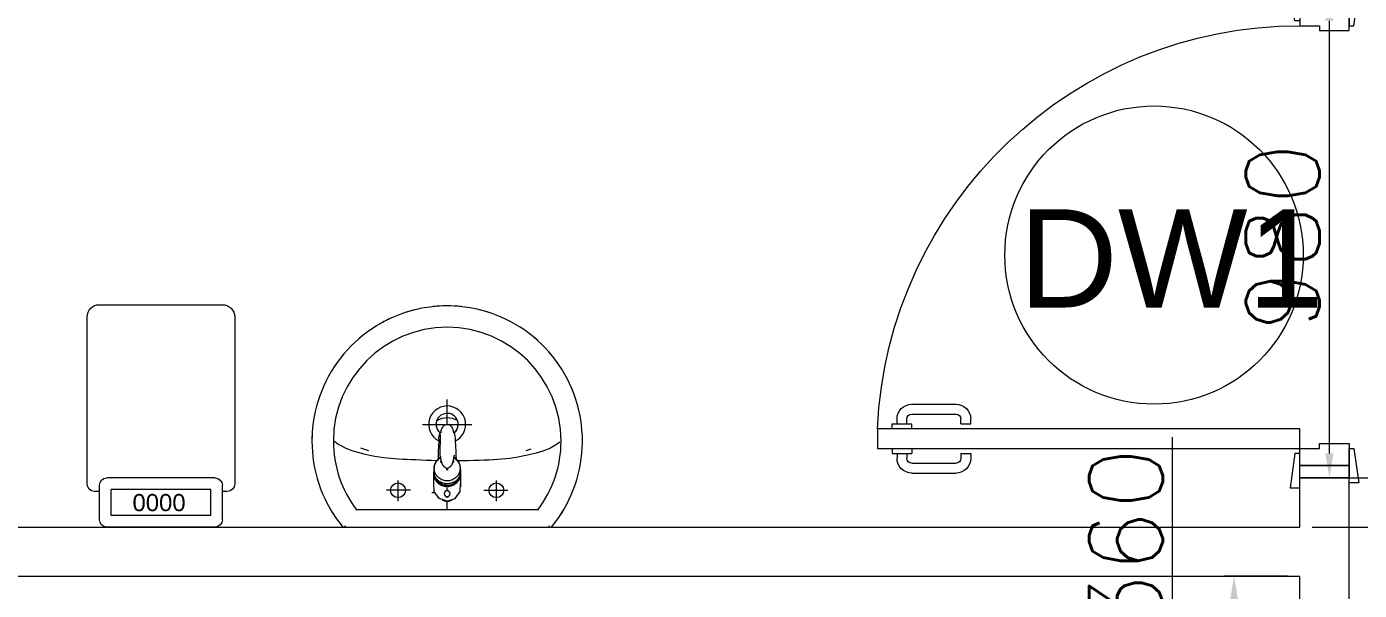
# Model space of a CAD drawing. Header units: millimetres. Extents: x -2143172 to 5255, y -610845 to 279739.
# Drawn here: x -1154901 to -1152191, y -591607 to -590460 of the extents above; entities that cross this region are included whole.
import ezdxf

# ---------------------------------------------------------------- set-up
doc = ezdxf.new("R2010")
doc.units = ezdxf.units.MM
doc.header["$LTSCALE"] = 30
doc.layers.get('0').update_dxf_attribs({"lineweight": 5})
doc.layers.get('Defpoints').update_dxf_attribs({"lineweight": 5})
for name, color, linetype, lineweight in [('dims.', 152, 'Continuous', 5), ('DTAG', 20, 'Continuous', 9), ('LOADING', 163, 'Continuous', 5), ('P-SANR-FIXT', 6, 'Continuous', 18), ('Walls', 32, 'Continuous', 5)]:
    doc.layers.add(name, color=color, linetype=linetype, lineweight=lineweight)
doc.layers.add('Wooden Joinery', color=7, linetype='Continuous', lineweight=5, true_color=0x521300)
doc.styles.add('SIMPLEX', font='SIMPLEX.shx', dxfattribs={"height": 150})
doc.styles.get("Standard").update_dxf_attribs({"font": ''})
doc.styles.add('TTLB-A0-JeddahDP$0$swis721', font='swiss.ttf')
doc.styles.get('Standard').set_extended_font_data('@Arial Unicode MS')
doc.dimstyles.new('Buk', dxfattribs={"dimtxt": 150, "dimasz": 50, "dimexe": 20, "dimexo": 25, "dimgap": 20, "dimtad": 1, "dimdec": 0, "dimrnd": 5, "dimdsep": 46, "dimtxsty": 'SIMPLEX', "dimcen": 0, "dimdle": 20, "dimclrd": 256, "dimclre": 256, "dimclrt": 256, "dimadec": 0, "dimazin": 0, "dimtfac": 0.0075, "dimtdec": 0, "dimtmove": 1, "dimatfit": 2, "dimldrblk": 'ARCHTICK', "dimfxl": 1, "dimtolj": 1, "dimtzin": 0, "dimlwd": -1, "dimlwe": -1, "dimarcsym": 0})

# ---------------------------------------------------------------- blocks, each defined once
blk = doc.blocks.new('*D479')
at = {"layer": 'Defpoints', "color": 0, "transparency": 16777216}
for p in [(-1152312.5, -591578.1), (-1152446.1, -591938.1), (-1152312.5, -591938.1)]:
    blk.add_point(p, dxfattribs=at)
at = {"layer": 'dims.', "transparency": 16777216}
for p, q in [((-1152571.1, -591720.6), (-1152571.1, -591294.9)), ((-1152446.1, -591628.1), (-1152446.1, -591888.1)), ((-1152446.1, -591758.1), (-1152571.1, -591720.6))]:
    blk.add_line(p, q, dxfattribs=at)
at = {"layer": 'dims.', "linetype": 'Continuous', "transparency": 16777216}
for p, q in [((-1152337.5, -591578.1), (-1152466.1, -591578.1)), ((-1152337.5, -591938.1), (-1152466.1, -591938.1))]:
    blk.add_line(p, q, dxfattribs=at)
at = {"layer": 'dims.', "transparency": 16777216}
for points in [[(-1152454.5, -591628.1), (-1152437.8, -591628.1), (-1152446.1, -591578.1)], [(-1152454.5, -591888.1), (-1152437.8, -591888.1), (-1152446.1, -591938.1)]]:
    blk.add_solid(points, dxfattribs=at)
at = {"layer": 'dims.', "transparency": 16777216, "insert": (-1152666.1, -591507.8), "char_height": 150, "attachment_point": 5, "rotation": 90, "style": 'SIMPLEX'}
blk.add_mtext('\\A1;360', dxfattribs=at)
blk = doc.blocks.new('_ArchTick')
at = {"color": 0, "linetype": 'ByBlock', "const_width": 0.15}
blk.add_lwpolyline([(-0.5, -0.5), (0.5, 0.5)], dxfattribs=at)
blk = doc.blocks.new('*D483')
at = {"layer": 'Defpoints', "color": 0, "transparency": 16777216}
for p in [(-1152312.5, -591378.1), (-1152113.6, -591378.1), (-1152312.5, -591478.1)]:
    blk.add_point(p, dxfattribs=at)
at = {"layer": 'dims.', "transparency": 16777216}
for p, q in [((-1151838.6, -591345.6), (-1151838.6, -590948.5)), ((-1152113.6, -591328.1), (-1152113.6, -591278.1)), ((-1152113.6, -591428.1), (-1151838.6, -591345.6)), ((-1152113.6, -591478.1), (-1152113.6, -591378.1)), ((-1152113.6, -591478.1), (-1152113.6, -591378.1)), ((-1152113.6, -591528.1), (-1152113.6, -591578.1))]:
    blk.add_line(p, q, dxfattribs=at)
at = {"layer": 'dims.', "linetype": 'Continuous', "transparency": 16777216}
for p, q in [((-1152287.5, -591378.1), (-1152093.6, -591378.1)), ((-1152287.5, -591478.1), (-1152093.6, -591478.1))]:
    blk.add_line(p, q, dxfattribs=at)
at = {"layer": 'dims.', "transparency": 16777216}
for points in [[(-1152121.9, -591328.1), (-1152105.3, -591328.1), (-1152113.6, -591378.1)], [(-1152121.9, -591528.1), (-1152105.3, -591528.1), (-1152113.6, -591478.1)]]:
    blk.add_solid(points, dxfattribs=at)
at = {"layer": 'dims.', "transparency": 16777216, "insert": (-1151933.6, -591147.1), "char_height": 150, "attachment_point": 5, "rotation": 90, "style": 'SIMPLEX'}
blk.add_mtext('\\A1;100', dxfattribs=at)
blk = doc.blocks.new('*D484')
at = {"layer": 'Defpoints', "color": 0, "transparency": 16777216}
for p in [(-1152262.5, -590398.1), (-1152252.4, -590398.1), (-1152262.5, -591378.1)]:
    blk.add_point(p, dxfattribs=at)
at = {"layer": 'dims.', "linetype": 'Continuous', "transparency": 16777216}
for p, q in [((-1152237.5, -590398.1), (-1152232.4, -590398.1)), ((-1152237.5, -591378.1), (-1152232.4, -591378.1))]:
    blk.add_line(p, q, dxfattribs=at)
at = {"layer": 'dims.', "transparency": 16777216}
blk.add_line((-1152252.4, -591328.1), (-1152252.4, -590448.1), dxfattribs=at)
for points in [[(-1152260.7, -590448.1), (-1152244, -590448.1), (-1152252.4, -590398.1)], [(-1152260.7, -591328.1), (-1152244, -591328.1), (-1152252.4, -591378.1)]]:
    blk.add_solid(points, dxfattribs=at)
at = {"layer": 'dims.', "transparency": 16777216, "insert": (-1152347.4, -590888.1), "char_height": 150, "attachment_point": 5, "rotation": 90, "style": 'SIMPLEX'}
blk.add_mtext('\\A1;980', dxfattribs=at)
blk = doc.blocks.new('A$C72370EFE')
at = {"layer": 'Wooden Joinery'}
for p, q in [((-0.01, -0.04), (-0.02, -0.04)), ((-0.01, -0.03), (-0.01, -0.07)), ((0, -0.03), (-0.01, -0.03)), ((0.04, -0.03), (0.05, -0.03)), ((0.05, -0.03), (0.05, -0.07)), ((0.05, -0.04), (0.06, -0.04)), ((-0.05, -0.07), (-0.05, -0.16)), ((-0.03, -0.07), (-0.03, -0.16)), ((-0.01, -0.06), (-0.02, -0.06)), ((0, -0.07), (-0.01, -0.07)), ((0.04, -0.07), (0.05, -0.07)), ((0.05, -0.06), (0.06, -0.06)), ((0.07, -0.07), (0.07, -0.16)), ((0.09, -0.07), (0.09, -0.16)), ((-0.01, -0.17), (-0.02, -0.17)), ((-0.01, -0.17), (-0.01, -0.19)), ((0.05, -0.17), (0.06, -0.17)), ((0.05, -0.17), (0.05, -0.19)), ((-0.01, -0.19), (-0.02, -0.19)), ((0.05, -0.19), (0.06, -0.19))]:
    blk.add_line(p, q, dxfattribs=at)
for centre, radius, start, end in [((-0.02, -0.07), 0.03, 90, 180), ((0.06, -0.07), 0.03, 0, 90), ((-0.02, -0.07), 0.01, 90, 180), ((0.06, -0.07), 0.01, 0, 90), ((-0.02, -0.16), 0.03, 180, 270), ((-0.02, -0.16), 0.01, 180, 270), ((0.06, -0.16), 0.01, 270, 0), ((0.06, -0.16), 0.03, 270, 0)]:
    blk.add_arc(centre, radius, start, end, dxfattribs=at)
blk = doc.blocks.new('A$C5DAD61B4')
at = {"layer": 'Wooden Joinery'}
for points in [[(80, 959.1), (80, 969.1), (10, 979.1), (10, 959.1)], [(940, 959.1), (940, 969.1), (1010, 979.1), (1010, 959.1)], [(70, 859.1), (70, 849.1), (0, 839.1), (0, 859.1)], [(120, 859.1), (120, 0), (80, 0), (80, 859.1)], [(950, 859.1), (950, 849.1), (1020, 839.1), (1020, 859.1)]]:
    blk.add_lwpolyline(points, close=True, dxfattribs=at)
for points in [[(45, 859.1), (45, 959.1), (20, 959.1), (20, 859.1), (45, 859.1)], [(45, 859.1), (80, 859.1), (80, 899.1), (90, 899.1), (90, 959.1), (45, 959.1), (45, 859.1)], [(975, 859.1), (940, 859.1), (940, 899.1), (930, 899.1), (930, 959.1), (975, 959.1), (975, 859.1)], [(975, 859.1), (975, 959.1), (1000, 959.1), (1000, 859.1), (975, 859.1)]]:
    blk.add_lwpolyline(points, dxfattribs=at)
blk.add_arc((80, 859.1), 860, 272.666, 0, dxfattribs=at)
at = {"layer": 'Wooden Joinery', "xscale": 999.9999999998854, "yscale": 999.9999999998854, "zscale": 999.9999999998854, "rotation": 180}
blk.add_blockref('A$C72370EFE', (120, 0), dxfattribs=at)
blk = doc.blocks.new('A$C164D1FF0')
at = {"layer": 'DTAG'}
blk.add_circle((0, 0), 303.3, dxfattribs=at)
at = {"layer": 'DTAG', "insert": (-275.2, 93.3), "char_height": 200, "width": 6547.939, "attachment_point": 1, "style": 'TTLB-A0-JeddahDP$0$swis721'}
blk.add_mtext('DW1', dxfattribs=at)
blk = doc.blocks.new('FP_84-161_A_00_GFL_-0_080_Einreichung_Grundrisse_100')
at = {"layer": 'P-SANR-FIXT'}
blk.add_line((-0.0045, 0.0022), (-0.0044, 0.002), dxfattribs=at)
at = {"layer": 'P-SANR-FIXT', "flags": 128}
blk.add_lwpolyline([(-0.006, 0.004), (-0.0059, 0.0039), (-0.0057, 0.0038)], dxfattribs=at)
blk = doc.blocks.new('FP_85-161_A_00_GFL_-0_080_Einreichung_Grundrisse_100')
at = {"layer": 'P-SANR-FIXT'}
blk.add_line((0.0044, 0.0019), (0.0045, 0.0021), dxfattribs=at)
at = {"layer": 'P-SANR-FIXT', "flags": 128}
blk.add_lwpolyline([(0.0057, 0.0037), (0.0058, 0.0039), (0.006, 0.004)], dxfattribs=at)
blk = doc.blocks.new('IS_Ceraplus_B8204_BIM_BG _1_ - B8204AA - CERAPLUS single lever basin mixer with pop-up waste-V83-161_A_00_GFL_-0_080_Einreichung_Grundrisse_100')
at = {"layer": 'LOADING'}
h = blk.add_hatch(dxfattribs=at)
h.set_pattern_fill('FP_27', color=256, style=0, pattern_type=2)
h.set_pattern_definition([(135, (-0.009, 0), (0.010607, 0.010607), []), (45, (-0.009, 0), (0.010607, -0.010607), [])])
h.paths.add_polyline_path([(-0.0045, 0.0019), (-0.0056, 0.0024), (-0.005, 0.0019)])
h.paths.add_polyline_path([(-0.0055, 0.0035), (-0.0055, 0.0035), (-0.0079, 0.0042)])
for p, q in [((-0.014, 0.0647), (-0.0133, 0.1077)), ((-0.0185, 0.0618), (-0.019, 0.0539)), ((-0.019, 0.0539), (-0.0188, 0.0561)), ((-0.028, 0.0281), (-0.028, 0)), ((-0.0271, 0.0392), (-0.0274, 0.0337)), ((-0.0262, 0.0293), (-0.0263, 0.0287)), ((-0.0263, 0.0287), (-0.0262, 0.0282)), ((-0.0124, 0.052), (-0.0133, 0.0515)), ((0.0137, 0.0512), (0.0129, 0.0517)), ((0.0262, 0.0282), (0.0263, 0.0287)), ((0.0274, 0.0337), (0.0271, 0.0392)), ((0.028, 0), (0.028, 0.0281))]:
    blk.add_line(p, q, dxfattribs=at)
at = {"layer": 'LOADING', "flags": 128}
for points in [[(0, 0.1266), (-0.0025, 0.1263), (-0.0047, 0.1255), (-0.0067, 0.1244), (-0.0084, 0.123), (-0.0098, 0.1214), (-0.0109, 0.1197), (-0.0118, 0.1179), (-0.0124, 0.1161), (-0.0129, 0.1142)], [(0.0129, 0.1142), (0.0124, 0.1161), (0.0118, 0.1179), (0.0109, 0.1197), (0.0098, 0.1214), (0.0084, 0.123), (0.0067, 0.1244), (0.0047, 0.1255), (0.0025, 0.1263), (0, 0.1266)], [(-0.0172, 0.0938), (-0.0177, 0.083), (-0.0181, 0.0721)], [(0.0181, 0.0721), (0.0177, 0.083), (0.0172, 0.0938)], [(-0.0173, 0.0577), (-0.0181, 0.057), (-0.0189, 0.0563), (-0.0197, 0.0556), (-0.0204, 0.0548), (-0.0211, 0.054), (-0.0218, 0.0532), (-0.0224, 0.0523), (-0.023, 0.0514), (-0.0236, 0.0505), (-0.0241, 0.0496), (-0.0246, 0.0487), (-0.025, 0.0477), (-0.0254, 0.0467), (-0.0258, 0.0458), (-0.0261, 0.0448), (-0.0264, 0.0437), (-0.0266, 0.0427), (-0.0268, 0.0417), (-0.027, 0.0407), (-0.0271, 0.0396), (-0.0271, 0.0393)], [(0.0176, 0.0568), (0.0224, 0.0513), (0.0254, 0.0448), (0.0264, 0.0376), (0.0253, 0.0305), (0.0222, 0.024), (0.0172, 0.0186), (0.0109, 0.0147), (0.0037, 0.0127), (-0.0037, 0.0127), (-0.0109, 0.0147), (-0.0172, 0.0186), (-0.0222, 0.024), (-0.0253, 0.0305), (-0.0264, 0.0376), (-0.0254, 0.0448), (-0.0224, 0.0513), (-0.0176, 0.0568)], [(-0.0184, 0.0651), (-0.0184, 0.0652), (-0.0184, 0.0652), (-0.0184, 0.0652), (-0.0184, 0.0654), (-0.0184, 0.0655)], [(-0.0138, 0.0591), (-0.0139, 0.0588), (-0.0142, 0.0586), (-0.0146, 0.0583), (-0.0151, 0.0581), (-0.0156, 0.058), (-0.0162, 0.0579)], [(-0.014, 0.0633), (-0.0139, 0.0612), (-0.0138, 0.0591)], [(0.0138, 0.0591), (0.0139, 0.0612), (0.014, 0.0633)], [(0.0162, 0.0579), (0.0156, 0.058), (0.0151, 0.0581), (0.0146, 0.0583), (0.0142, 0.0586), (0.0139, 0.0588), (0.0138, 0.0591)], [(0.0176, 0.0568), (0.0174, 0.0575), (0.0171, 0.0578)], [(0.0271, 0.0393), (0.027, 0.0403), (0.0269, 0.0413), (0.0267, 0.0424), (0.0265, 0.0434), (0.0262, 0.0444), (0.0259, 0.0454), (0.0255, 0.0464), (0.0252, 0.0474), (0.0247, 0.0484), (0.0243, 0.0493), (0.0238, 0.0502), (0.0232, 0.0511), (0.0226, 0.052), (0.022, 0.0529), (0.0214, 0.0537), (0.0207, 0.0545), (0.0199, 0.0553), (0.0192, 0.0561), (0.0184, 0.0568), (0.0176, 0.0575), (0.0173, 0.0577)], [(0.019, 0.0539), (0.0185, 0.0615), (0.0185, 0.0618)], [(0, -0.0291), (-0.0165, -0.0236), (-0.0266, -0.009), (-0.0272, 0.0069)], [(0, -0.0291), (0.0165, -0.0236), (0.0266, -0.009), (0.0272, 0.0069)]]:
    blk.add_lwpolyline(points, dxfattribs=at)
at = {"layer": 'LOADING'}
for centre, radius, start, end in [((-0.009, 0), 0.005, 45, 60), ((0.009, 0), 0.005, 120, 135), ((0, -0.0135), 0.00603, 0, 180), ((0, -0.0135), 0.00603, 180, 0)]:
    blk.add_arc(centre, radius, start, end, dxfattribs=at)
for centre, major_axis, start_param, end_param in [((0, 0.0281), (0.028, 0), 2.951868, 4.712389), ((0, 0.0321), (0.0275, 0), 3.080485, 3.141362), ((0, 0.0321), (0.0275, 0), 2.843769, 3.043872), ((0, 0.0281), (0.028, 0), 2.799851, 2.911963), ((0, 0.0312), (0.0248, 0), 2.092112, 2.171239), ((0, 0.0281), (0.028, 0), 2.023633, 2.080754), ((0, 0.0287), (0.0262, 0), 2.050686, 2.11396), ((0, 0.0281), (0.028, 0), 4.712389, 6.473013), ((0, 0.0287), (0.0263, 0), 1.027635, 1.090907), ((0, 0.0281), (0.028, 0), 1.06092, 1.118026), ((0, 0.0312), (0.0248, 0), 0.970354, 1.049481), ((0, 0.0287), (0.0267, 0), 0.174533, 0.223811), ((0, 0.0321), (0.0275, 0), 0.09773, 0.297658), ((0, 0.0281), (0.028, 0), 0.229745, 0.342115), ((0, 0.0321), (0.0275, 0), 0.00023, 0.061119), ((0, 0.0287), (0.0267, 0), 3.246629, 4.712389), ((0, 0.0287), (0.0262, 0), 3.49143, 3.65954), ((0, 0.0287), (0.0262, 0), 3.665191, 4.712389), ((0, 0.0287), (-0.0267, 0), 1.570796, 3.036493), ((0, 0.0287), (-0.0263, 0), 1.570796, 2.599865), ((0, 0.0287), (0.0263, 0), 5.759587, 5.933266)]:
    blk.add_ellipse(centre, major_axis=major_axis, ratio=0.961262, start_param=start_param, end_param=end_param, dxfattribs=at)
for points, knots in [([(-0.0171, 0.0973), (-0.0171, 0.0992), (-0.0167, 0.102), (-0.0159, 0.1053), (-0.0153, 0.1072), (-0.0147, 0.1084), (-0.0142, 0.1096), (-0.0137, 0.1106), (-0.0133, 0.1113), (-0.0131, 0.1116)], [0, 0, 0, 0, 0.2, 0.3, 0.35, 0.4, 0.4375, 0.475, 0.5143259, 0.5143259, 0.5143259, 0.5143259]), ([(-0.0129, 0.1142), (-0.0129, 0.1141), (-0.013, 0.1138), (-0.013, 0.1134), (-0.0131, 0.1131), (-0.0131, 0.1128), (-0.0131, 0.1125), (-0.0131, 0.1122), (-0.0132, 0.1118), (-0.0132, 0.1115), (-0.0132, 0.1111), (-0.0132, 0.1107), (-0.0132, 0.1105)], [0, 0, 0, 0, 0.1, 0.15, 0.2, 0.25, 0.3, 0.35, 0.4, 0.45, 0.5, 0.6, 0.6, 0.6, 0.6]), ([(0.0132, 0.1105), (0.0132, 0.1107), (0.0132, 0.1111), (0.0132, 0.1115), (0.0132, 0.1118), (0.0131, 0.1122), (0.0131, 0.1125), (0.0131, 0.1128), (0.0131, 0.1131), (0.013, 0.1134), (0.013, 0.1138), (0.0129, 0.1141), (0.0129, 0.1142)], [0.4, 0.4, 0.4, 0.4, 0.5, 0.55, 0.6, 0.65, 0.7, 0.75, 0.8, 0.85, 0.9, 1, 1, 1, 1]), ([(0.0171, 0.0973), (0.0171, 0.0992), (0.0167, 0.102), (0.0159, 0.1053), (0.0153, 0.1072), (0.0147, 0.1086), (0.0141, 0.1099), (0.0135, 0.1109), (0.0132, 0.1115), (0.0131, 0.1116)], [-1, -1, -1, -1, -0.8, -0.7, -0.65, -0.6, -0.55, -0.5, -0.4856603, -0.4856603, -0.4856603, -0.4856603]), ([(-0.0184, 0.0646), (-0.0185, 0.0619), (-0.0186, 0.0582), (-0.0188, 0.0547), (-0.0188, 0.0538)], [0, 0, 0, 0, 0.25, 0.3275619, 0.3275619, 0.3275619, 0.3275619]), ([(-0.0176, 0.0568), (-0.0175, 0.0569), (-0.0173, 0.057), (-0.0172, 0.0571), (-0.017, 0.0572), (-0.0169, 0.0573), (-0.0167, 0.0574), (-0.0166, 0.0575), (-0.0165, 0.0577), (-0.0163, 0.0578), (-0.0162, 0.0578), (-0.0162, 0.0579)], [0, 0, 0, 0, 0.2, 0.3, 0.4, 0.5, 0.6, 0.7, 0.8, 0.9, 1, 1, 1, 1]), ([(-0.0138, 0.0591), (-0.0137, 0.0587), (-0.0136, 0.0581), (-0.0134, 0.0572), (-0.0132, 0.0566), (-0.0131, 0.0559), (-0.0129, 0.0552), (-0.0128, 0.0544), (-0.0126, 0.0537), (-0.0124, 0.053), (-0.0122, 0.0521), (-0.0118, 0.0509), (-0.0114, 0.0497), (-0.0111, 0.0489), (-0.0109, 0.0484), (-0.0108, 0.0481), (-0.0107, 0.0477), (-0.0105, 0.0472), (-0.0103, 0.0466), (-0.01, 0.0459), (-0.0096, 0.0452), (-0.0092, 0.0446), (-0.0088, 0.0441), (-0.0083, 0.0435), (-0.0078, 0.0429), (-0.0072, 0.0424), (-0.0067, 0.0419), (-0.0061, 0.0414), (-0.0055, 0.0409), (-0.0049, 0.0405), (-0.0042, 0.04), (-0.0035, 0.0397), (-0.0028, 0.0393), (-0.0021, 0.0389), (-0.0012, 0.0384), (-0.0005, 0.038), (0, 0.0378)], [0, 0, 0, 0, 0.055556, 0.083333, 0.111111, 0.138889, 0.166667, 0.194444, 0.222222, 0.25, 0.277778, 0.333333, 0.388889, 0.416667, 0.430556, 0.444444, 0.458333, 0.472222, 0.5, 0.527778, 0.555556, 0.583333, 0.611111, 0.638889, 0.666667, 0.694444, 0.722222, 0.75, 0.777778, 0.805556, 0.833333, 0.861111, 0.888889, 0.916667, 0.944444, 1, 1, 1, 1]), ([(0, 0.0378), (0.0005, 0.038), (0.0012, 0.0384), (0.0021, 0.0389), (0.0028, 0.0393), (0.0035, 0.0397), (0.0042, 0.04), (0.0049, 0.0405), (0.0055, 0.0409), (0.0061, 0.0414), (0.0067, 0.0419), (0.0072, 0.0424), (0.0078, 0.0429), (0.0083, 0.0435), (0.0088, 0.0441), (0.0092, 0.0446), (0.0096, 0.0452), (0.01, 0.0459), (0.0103, 0.0466), (0.0105, 0.0472), (0.0107, 0.0477), (0.0108, 0.0481), (0.0109, 0.0484), (0.0111, 0.0489), (0.0114, 0.0497), (0.0118, 0.0509), (0.0122, 0.0521), (0.0124, 0.053), (0.0126, 0.0537), (0.0128, 0.0544), (0.0129, 0.0552), (0.0131, 0.0559), (0.0132, 0.0566), (0.0134, 0.0572), (0.0136, 0.0581), (0.0137, 0.0587), (0.0138, 0.0591)], [0, 0, 0, 0, 0.055556, 0.083333, 0.111111, 0.138889, 0.166667, 0.194444, 0.222222, 0.25, 0.277778, 0.305556, 0.333333, 0.361111, 0.388889, 0.416667, 0.444444, 0.472222, 0.5, 0.527778, 0.541667, 0.555556, 0.569444, 0.583333, 0.611111, 0.666667, 0.722222, 0.75, 0.777778, 0.805556, 0.833333, 0.861111, 0.888889, 0.916667, 0.944444, 1, 1, 1, 1]), ([(0.0166, 0.0582), (0.0165, 0.0583), (0.0163, 0.0585), (0.016, 0.0587), (0.0158, 0.0588), (0.0156, 0.059), (0.0154, 0.0592), (0.0151, 0.0596), (0.0148, 0.06), (0.0145, 0.0604), (0.0143, 0.0608), (0.0141, 0.0611), (0.0141, 0.0613)], [0, 0, 0, 0, 0.0833333, 0.125, 0.1666667, 0.2083333, 0.25, 0.3333333, 0.4166667, 0.5, 0.5833333, 0.6666667, 0.6666667, 0.6666667, 0.6666667]), ([(0.0162, 0.0579), (0.0162, 0.0578), (0.0163, 0.0578), (0.0165, 0.0577), (0.0166, 0.0575), (0.0167, 0.0574), (0.0169, 0.0573), (0.017, 0.0572), (0.0172, 0.0571), (0.0173, 0.057), (0.0175, 0.0569), (0.0176, 0.0568)], [0, 0, 0, 0, 0.1, 0.2, 0.3, 0.4, 0.5, 0.6, 0.7, 0.8, 1, 1, 1, 1]), ([(0.0188, 0.0538), (0.0188, 0.0547), (0.0186, 0.0582), (0.0185, 0.0619), (0.0184, 0.0646)], [0.6724033, 0.6724033, 0.6724033, 0.6724033, 0.75, 1, 1, 1, 1]), ([(-0.0275, 0.0321), (-0.0275, 0.0305), (-0.0273, 0.0282), (-0.0266, 0.0253), (-0.0258, 0.0231), (-0.0249, 0.0211), (-0.0238, 0.0192), (-0.0227, 0.0177), (-0.0218, 0.0165), (-0.021, 0.0157), (-0.0202, 0.0149), (-0.0191, 0.0139), (-0.0177, 0.0127), (-0.0161, 0.0117), (-0.0148, 0.0109), (-0.0138, 0.0104), (-0.0127, 0.0099), (-0.0113, 0.0093), (-0.0087, 0.0084), (-0.0048, 0.0075), (0, 0.0071), (0.0048, 0.0075), (0.0087, 0.0084), (0.0113, 0.0093), (0.0127, 0.0099), (0.0138, 0.0104), (0.0148, 0.0109), (0.0161, 0.0117), (0.0177, 0.0127), (0.0192, 0.0139), (0.0203, 0.0149), (0.021, 0.0157), (0.0218, 0.0165), (0.0227, 0.0177), (0.0238, 0.0192), (0.0249, 0.0211), (0.0258, 0.0231), (0.0266, 0.0253), (0.0273, 0.0282), (0.0275, 0.0305), (0.0275, 0.0321)], [0, 0, 0, 0, 0.055556, 0.083333, 0.111111, 0.138889, 0.166667, 0.194444, 0.208333, 0.222222, 0.236111, 0.25, 0.277778, 0.305556, 0.319444, 0.333333, 0.347222, 0.361111, 0.388889, 0.444444, 0.5, 0.555556, 0.611111, 0.638889, 0.652778, 0.666667, 0.680556, 0.694444, 0.722222, 0.75, 0.763889, 0.777778, 0.791667, 0.805556, 0.833333, 0.861111, 0.888889, 0.916667, 0.944444, 1, 1, 1, 1]), ([(-0.0022, 0.0357), (-0.002, 0.0357), (-0.0013, 0.0357), (-0.0006, 0.0357), (0, 0.0357)], [0.8701641, 0.8701641, 0.8701641, 0.8701641, 0.9, 1, 1, 1, 1]), ([(0, 0.0357), (0.0006, 0.0357), (0.0013, 0.0357), (0.002, 0.0357), (0.0022, 0.0357)], [0, 0, 0, 0, 0.1, 0.1298422, 0.1298422, 0.1298422, 0.1298422])]:
    blk.add_open_spline(points, degree=3, knots=knots, dxfattribs=at)
for points in [[(-0.0171, 0.0973), (-0.0171, 0.0967), (-0.0172, 0.0956), (-0.0172, 0.0944), (-0.0172, 0.0938)], [(0.0172, 0.0938), (0.0172, 0.0944), (0.0172, 0.0956), (0.0171, 0.0967), (0.0171, 0.0973)], [(-0.0181, 0.0721), (-0.0181, 0.0709), (-0.0182, 0.0684), (-0.0183, 0.0659), (-0.0184, 0.0646)], [(-0.0172, 0.0578), (-0.0165, 0.058), (-0.0157, 0.0584), (-0.0148, 0.0587)], [(-0.0166, 0.0582), (-0.0167, 0.0581), (-0.0169, 0.058), (-0.0171, 0.0578), (-0.0172, 0.0578)], [(-0.0138, 0.0621), (-0.0139, 0.0617), (-0.0142, 0.0609), (-0.0148, 0.0599), (-0.0156, 0.059), (-0.0163, 0.0585), (-0.0166, 0.0582)], [(-0.0166, 0.0582), (-0.0166, 0.0582), (-0.0166, 0.0583), (-0.0165, 0.0582), (-0.0164, 0.0581), (-0.0162, 0.0579), (-0.0162, 0.0579)], [(-0.014, 0.0633), (-0.014, 0.0635), (-0.014, 0.064), (-0.014, 0.0644), (-0.014, 0.0646)], [(-0.014, 0.0633), (-0.014, 0.0633), (-0.014, 0.0633), (-0.014, 0.0633)], [(0.014, 0.0647), (0.014, 0.0644), (0.014, 0.064), (0.014, 0.0635), (0.014, 0.0633)], [(0.014, 0.0633), (0.014, 0.0633), (0.014, 0.0633), (0.014, 0.0633)], [(0.0141, 0.059), (0.0147, 0.0587), (0.0158, 0.0583), (0.0168, 0.0579), (0.0172, 0.0578)], [(0.0162, 0.0579), (0.0162, 0.0579), (0.0164, 0.0581), (0.0165, 0.0582), (0.0166, 0.0583), (0.0166, 0.0582), (0.0166, 0.0582)], [(0.0169, 0.058), (0.0169, 0.058), (0.0168, 0.0581), (0.0167, 0.0582), (0.0166, 0.0582)], [(0.0171, 0.0578), (0.0171, 0.0579), (0.017, 0.0579), (0.0169, 0.058)], [(0.0184, 0.0646), (0.0183, 0.0659), (0.0182, 0.0684), (0.0181, 0.0709), (0.0181, 0.0721)]]:
    blk.add_open_spline(points, degree=3, dxfattribs=at)
for name in ['FP_84-161_A_00_GFL_-0_080_Einreichung_Grundrisse_100', 'FP_85-161_A_00_GFL_-0_080_Einreichung_Grundrisse_100']:
    blk.add_blockref(name, (0, 0), dxfattribs=at)
blk = doc.blocks.new('_100_WB_KER_REN_55x45x18 - _100_WB_KER_REN_55x45x18-V70-161_A_00_GFL_-0_080_Einreichung_Grundrisse_100')
at = {"layer": 'LOADING'}
for p, q in [((0, -0.0168), (0, 0.0348)), ((-0.05, -0.0161), (0.05, -0.0161)), ((-0.1763, -0.0637), (-0.1598, -0.0692)), ((0.1605, -0.0691), (0.1707, -0.0656)), ((-0.1, -0.172), (-0.1, -0.1303)), ((0.1, -0.172), (0.1, -0.1303)), ((-0.0744, -0.15), (-0.1234, -0.15)), ((-0.0259, -0.155), (-0.0315, -0.155)), ((0, -0.1422), (0, -0.1399)), ((0, -0.1509), (0, -0.1454)), ((0.026, -0.155), (0.0248, -0.155)), ((0.0744, -0.15), (0.1234, -0.15)), ((0, -0.1656), (0, -0.1628)), ((0, -0.1899), (0, -0.1724)), ((0.1855, -0.1899), (-0.1855, -0.1899)), ((-0.2075, -0.2227), (-0.2075, -0.225)), ((-0.2074, -0.225), (0.2074, -0.225)), ((0.2075, -0.225), (0.2075, -0.2227))]:
    blk.add_line(p, q, dxfattribs=at)
at = {"layer": 'LOADING', "flags": 128}
for points in [[(0.275, -0.05), (0.2748, -0.039), (0.2741, -0.028), (0.273, -0.0171), (0.2715, -0.0062), (0.2695, 0.0046), (0.2671, 0.0154), (0.2643, 0.026), (0.261, 0.0365), (0.2574, 0.0469), (0.2533, 0.0571), (0.2488, 0.0671), (0.2439, 0.077), (0.2387, 0.0866), (0.233, 0.0961), (0.227, 0.1053), (0.2206, 0.1142), (0.2138, 0.1229), (0.2067, 0.1313), (0.1993, 0.1395), (0.1916, 0.1473), (0.1836, 0.1548), (0.1752, 0.162), (0.1666, 0.1688), (0.1577, 0.1753), (0.1486, 0.1814), (0.1392, 0.1872), (0.1296, 0.1925), (0.1198, 0.1975), (0.1098, 0.2021), (0.0996, 0.2063), (0.0893, 0.2101), (0.0788, 0.2135), (0.0682, 0.2164), (0.0575, 0.2189), (0.0467, 0.221), (0.0359, 0.2227), (0.0249, 0.2239), (0.014, 0.2246), (0.003, 0.225), (-0.008, 0.2249), (-0.019, 0.2243), (-0.03, 0.2234), (-0.0409, 0.2219), (-0.0517, 0.2201), (-0.0625, 0.2178), (-0.0731, 0.2151), (-0.0837, 0.212), (-0.0941, 0.2084), (-0.1043, 0.2044), (-0.1144, 0.2001), (-0.1243, 0.1953), (-0.1341, 0.1901), (-0.1436, 0.1846), (-0.1528, 0.1786), (-0.1618, 0.1723), (-0.1706, 0.1657), (-0.1791, 0.1587), (-0.1873, 0.1514), (-0.1952, 0.1437), (-0.2028, 0.1358), (-0.21, 0.1275), (-0.217, 0.119), (-0.2236, 0.1101), (-0.2298, 0.1011), (-0.2356, 0.0918), (-0.2411, 0.0822), (-0.2462, 0.0725), (-0.2509, 0.0625), (-0.2552, 0.0524), (-0.2591, 0.0421), (-0.2626, 0.0317), (-0.2656, 0.0211), (-0.2683, 0.0104), (-0.2705, -0.0003), (-0.2722, -0.0112), (-0.2736, -0.0221), (-0.2745, -0.0331), (-0.2749, -0.0441), (-0.275, -0.05)], [(-0.275, -0.05), (-0.2748, -0.061), (-0.2741, -0.072), (-0.273, -0.0829), (-0.2715, -0.0938), (-0.2695, -0.1046), (-0.2671, -0.1154), (-0.2643, -0.126), (-0.261, -0.1365), (-0.2574, -0.1469), (-0.2533, -0.1571), (-0.2488, -0.1671), (-0.2439, -0.177), (-0.2387, -0.1866), (-0.233, -0.1961), (-0.227, -0.2053), (-0.2206, -0.2142), (-0.2138, -0.2229), (-0.2121, -0.225)], [(0.2121, -0.225), (0.219, -0.2164), (0.2254, -0.2075), (0.2316, -0.1983), (0.2373, -0.189), (0.2427, -0.1794), (0.2476, -0.1696), (0.2522, -0.1596), (0.2564, -0.1494), (0.2602, -0.1391), (0.2635, -0.1286), (0.2665, -0.118), (0.269, -0.1073), (0.271, -0.0965), (0.2727, -0.0856), (0.2739, -0.0747), (0.2747, -0.0637), (0.275, -0.0527), (0.275, -0.05)]]:
    blk.add_lwpolyline(points, dxfattribs=at)
at = {"layer": 'LOADING'}
for centre in [(-0.1, -0.15), (0.1, -0.15)]:
    blk.add_circle(centre, 0.015, dxfattribs=at)
for centre, radius, start, end in [((0, -0.05), 0.275, 102.4465, 108), ((0, -0.05), 0.275, 84, 96), ((0, -0.05), 0.275, 72, 77.0759), ((0, -0.05), 0.275, 114.3411, 120), ((0, -0.05), 0.2315, 0, 180), ((0, -0.05), 0.275, 48, 52.3311), ((0, -0.0161), 0.0375, 0, 242.8695), ((0, -0.0161), 0.0225, 0, 230.4974), ((0, -0.0161), 0.0225, 166.6583, 180), ((0, -0.0161), 0.0225, 158.492, 162.9534), ((0, -0.0161), 0.0225, 197.9866, 203.275), ((0, -0.05), 0.047, 63.4433, 116.5567), ((0, -0.0161), 0.0225, 308.5714, 0), ((0, -0.0161), 0.0375, 298.5854, 0), ((0, -0.0161), 0.0225, 336.724, 342.0113), ((0, -0.0161), 0.0225, 17.0466, 21.508), ((0, -0.0161), 0.0225, 0, 13.3417), ((0, -0.05), 0.275, 176.3775, 180), ((0, -0.05), 0.2315, 180, 217.1791), ((0, -0.0161), 0.0225, 216.6061, 221.9192), ((0, -0.0161), 0.0225, 318.0735, 323.384), ((0, -0.05), 0.2315, 322.8209, 0), ((0, -0.155), 0.0175, 101.7654, 108.0537), ((0, -0.05), 0.275, 209.6409, 214.0676), ((0, -0.155), 0.0175, 234.0899, 305.9101), ((0, -0.155), 0.0175, 276.1202, 291.131), ((0, -0.05), 0.275, 325.9324, 330.3591), ((0, -0.05), 0.275, 218.7619, 219.5212), ((0, -0.05), 0.275, 320.4788, 321.2381)]:
    blk.add_arc(centre, radius, start, end, dxfattribs=at)
for points in [[(-0.021, -0.008), (-0.0215, -0.0093), (-0.0222, -0.012), (-0.0225, -0.0147), (-0.0225, -0.0161)], [(0.0225, -0.0161), (0.0225, -0.0147), (0.0222, -0.012), (0.0215, -0.0093), (0.021, -0.008)], [(-0.0022, -0.1724), (-0.0018, -0.1724), (-0.0013, -0.1725), (-0.0009, -0.1725)], [(0.0009, -0.1725), (0.0013, -0.1725), (0.0018, -0.1724), (0.0022, -0.1724)], [(-0.1855, -0.1899), (-0.1854, -0.1899), (-0.1853, -0.1899), (-0.1852, -0.1899)], [(0.1852, -0.1899), (0.1853, -0.1899), (0.1854, -0.1899), (0.1855, -0.1899)], [(-0.2075, -0.2239), (-0.2075, -0.2235), (-0.2075, -0.2231), (-0.2075, -0.2227)], [(0.2075, -0.2227), (0.2075, -0.2231), (0.2075, -0.2235), (0.2075, -0.2239)]]:
    blk.add_open_spline(points, degree=3, dxfattribs=at)
for points, knots in [([(-0.0225, -0.0161), (-0.0225, -0.0187), (-0.0216, -0.0239), (-0.0182, -0.0298), (-0.0152, -0.0327), (-0.0141, -0.0337)], [0, 0, 0, 0, 0.1111111, 0.2222222, 0.2855797, 0.2855797, 0.2855797, 0.2855797]), ([(0.0141, -0.0337), (0.0163, -0.0319), (0.0207, -0.0267), (0.0225, -0.02), (0.0225, -0.0161)], [0.714432, 0.714432, 0.714432, 0.714432, 0.8333333, 1, 1, 1, 1]), ([(-0.0213, -0.0899), (-0.0501, -0.0892), (-0.1085, -0.0863), (-0.1431, -0.0839), (-0.2103, -0.066), (-0.2294, -0.0509)], [-0.6455998, -0.6455998, -0.6455998, -0.6455998, -0.4228457, -0.1715289, -0.0392191, -0.0392191, -0.0392191, -0.0392191]), ([(0.2292, -0.052), (0.2115, -0.0665), (0.1514, -0.0828), (0.1113, -0.0879), (0.0512, -0.0901), (0.0209, -0.0903)], [-1.3638988, -1.3638988, -1.3638988, -1.3638988, -1.235629, -0.9865548, -0.7533016, -0.7533016, -0.7533016, -0.7533016]), ([(-0.009, -0.17), (-0.0086, -0.1703), (-0.0077, -0.1708), (-0.0059, -0.1715), (-0.0046, -0.1719), (-0.0037, -0.1721)], [0.3333333, 0.3333333, 0.3333333, 0.3333333, 0.3611111, 0.3888889, 0.4346802, 0.4346802, 0.4346802, 0.4346802]), ([(0.0037, -0.1721), (0.0046, -0.1719), (0.0064, -0.1714), (0.0081, -0.1705), (0.009, -0.17)], [0.5653518, 0.5653518, 0.5653518, 0.5653518, 0.6111111, 0.6666667, 0.6666667, 0.6666667, 0.6666667]), ([(-0.2119, -0.225), (-0.2119, -0.225), (-0.2118, -0.225), (-0.2116, -0.225), (-0.2114, -0.225), (-0.2111, -0.225), (-0.2109, -0.225), (-0.2106, -0.225), (-0.2102, -0.225), (-0.2095, -0.225), (-0.2086, -0.225), (-0.2078, -0.225), (-0.2074, -0.225)], [-0.8333333, -0.8333333, -0.8333333, -0.8333333, -0.75, -0.7083333, -0.6666667, -0.5833333, -0.5416667, -0.5, -0.4166667, -0.3333333, -0.1666667, 0, 0, 0, 0]), ([(0.2074, -0.225), (0.2078, -0.225), (0.2086, -0.225), (0.2095, -0.225), (0.2102, -0.225), (0.2106, -0.225), (0.2109, -0.225), (0.2111, -0.225), (0.2114, -0.225), (0.2116, -0.225), (0.2118, -0.225), (0.2119, -0.225), (0.2119, -0.225)], [-1, -1, -1, -1, -0.8333333, -0.6666667, -0.5833333, -0.5, -0.4583333, -0.4166667, -0.3333333, -0.2916667, -0.25, -0.1666667, -0.1666667, -0.1666667, -0.1666667])]:
    blk.add_open_spline(points, degree=3, knots=knots, dxfattribs=at)
at = {"layer": 'P-SANR-FIXT'}
blk.add_blockref('IS_Ceraplus_B8204_BIM_BG _1_ - B8204AA - CERAPLUS single lever basin mixer with pop-up waste-V83-161_A_00_GFL_-0_080_Einreichung_Grundrisse_100', (0, -0.1434), dxfattribs=at)
blk = doc.blocks.new('HF13461A-P')
at = {"layer": 'LOADING'}
for p, q in [((0.0229, 0.4353), (0.0229, 0.3653)), ((0.2579, 0.4503), (0.0379, 0.4503)), ((0.2729, 0.4353), (0.2729, 0.3653)), ((0.2493, 0.4266), (0.0466, 0.4266)), ((0.0466, 0.4266), (0.0466, 0.3739)), ((0.2493, 0.4266), (0.2493, 0.3739)), ((-0.0021, 0.3628), (-0.0021, 0.0228)), ((0.0229, 0.3778), (0.0129, 0.3778)), ((0.2493, 0.3739), (0.0466, 0.3739)), ((0.2829, 0.3778), (0.2729, 0.3778)), ((0.2979, 0.0228), (0.2979, 0.3628)), ((0.2579, 0.3503), (0.0379, 0.3503)), ((0.0229, -0.0022), (0.2729, -0.0022))]:
    blk.add_line(p, q, dxfattribs=at)
for centre, radius, start, end in [((0.0379, 0.4353), 0.015, 90, 180), ((0.2579, 0.4353), 0.015, 0, 90), ((0.0129, 0.3628), 0.015, 90, 180), ((0.0379, 0.3653), 0.015, 180, 270), ((0.2579, 0.3653), 0.015, 270, 0), ((0.2829, 0.3628), 0.015, 0, 90), ((0.0229, 0.0228), 0.025, 180, 270), ((0.2729, 0.0228), 0.025, 270, 0)]:
    blk.add_arc(centre, radius, start, end, dxfattribs=at)
blk.add_text('0000', height=0.03477, dxfattribs=at).set_placement((0.0901, 0.3829))

msp = doc.modelspace()

# ---------------------------------------------------------------- linework, layer by layer
at = {"layer": 'Walls'}
for p, q in [((-1152312.5, -591478.1, 0.1), (-1152312.5, -591378.1, 0.1)), ((-1152312.5, -591378.1, 0.1), (-1152212.5, -591378.1, 0.1)), ((-1152212.5, -591378.1, 0.1), (-1152212.5, -591938.1, 0.1)), ((-1157812.5, -591478.1, 0.1), (-1152312.5, -591478.1, 0.1)), ((-1157812.5, -591578.1, 0.1), (-1152312.5, -591578.1, 0.1)), ((-1152312.5, -591938.1, 0.1), (-1152312.5, -591578.1, 0.1))]:
    msp.add_line(p, q, dxfattribs=at)

# ---------------------------------------------------------------- block references
at = {"layer": 'DTAG'}
msp.add_blockref('A$C164D1FF0', (-1152608.9, -590924.7, -0.1), dxfattribs=at)
at = {"layer": 'LOADING', "lineweight": 0, "xscale": -1000, "yscale": 1000, "zscale": 1000, "rotation": 180}
msp.add_blockref('HF13461A-P', (-1154776.1, -591027.8, 0.1), dxfattribs=at)
at = {"layer": 'LOADING', "xscale": 1000, "yscale": 1000, "zscale": 1000}
msp.add_blockref('_100_WB_KER_REN_55x45x18 - _100_WB_KER_REN_55x45x18-V70-161_A_00_GFL_-0_080_Einreichung_Grundrisse_100', (-1154046.1, -591253.1, 0.1), dxfattribs=at)
at = {"layer": 'Wooden Joinery', "xscale": -1, "rotation": 270}
msp.add_blockref('A$C5DAD61B4', (-1153171.5, -591398.1, 0.1), dxfattribs=at)

# ---------------------------------------------------------------- dimensions: what is measured, and where the dimension line sits
at = {"layer": 'dims.'}
for base, p1, p2, picture, middle in [((-1152252.4, -590398.1, 0.1), (-1152262.5, -591378.1, 0.1), (-1152262.5, -590398.1, 0.1), '*D484', (-1152347.4, -590888.1, 0.1)), ((-1152113.6, -591378.1, 0.1), (-1152312.5, -591478.1, 0.1), (-1152312.5, -591378.1, 0.1), '*D483', (-1151933.6, -591325.6, 0.1)), ((-1152446.1, -591938.1, 0.1), (-1152312.5, -591578.1, 0.1), (-1152312.5, -591938.1, 0.1), '*D479', (-1152666.1, -591700.6, 0.1))]:
    dim = msp.add_linear_dim(base=base, p1=p1, p2=p2, angle=90, dimstyle='Buk', dxfattribs=at)
    dim.commit()
    dim.dimension.update_dxf_attribs({"geometry": picture, "text_midpoint": middle})

doc.saveas('drawing.dxf')
